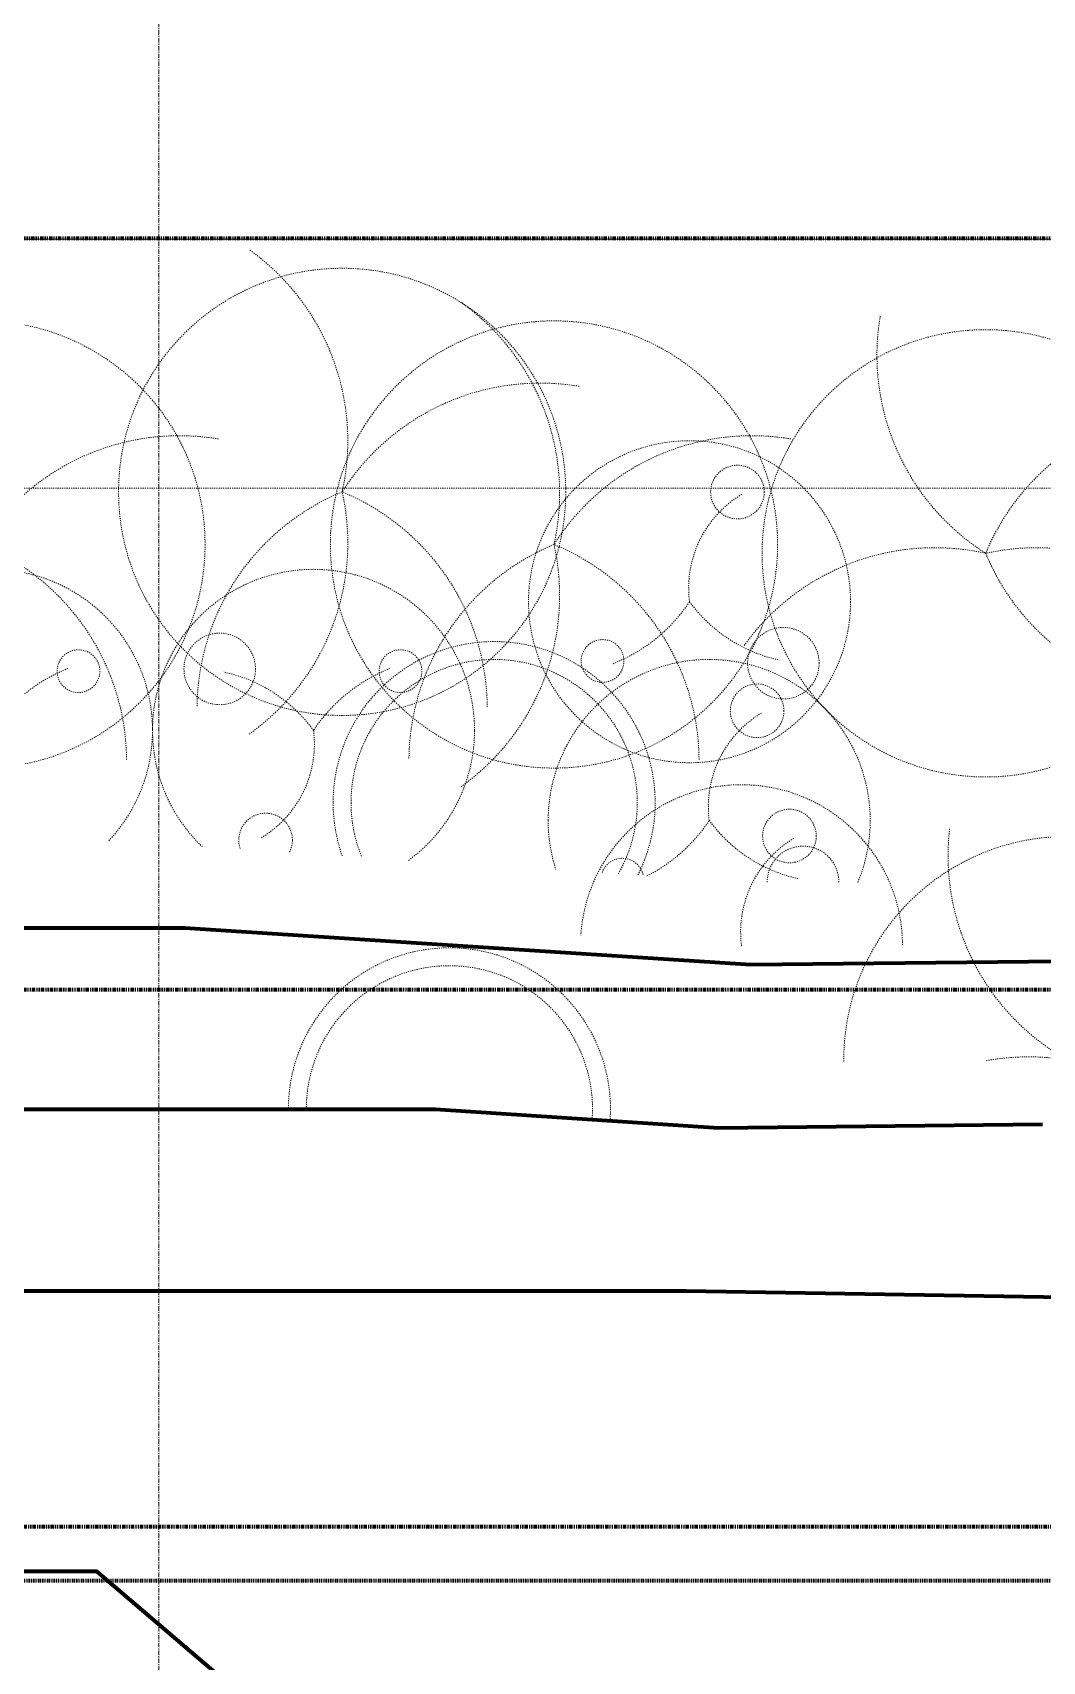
# Model space of a CAD drawing. Header units: inches. Extents: x -4294 to -464, y 9706 to 12475.
# Drawn here: x -3495.4 to -3382.6, y 12109.6 to 12291.7 of the extents above; entities that cross this region are included whole.
import ezdxf

# ---------------------------------------------------------------- set-up
doc = ezdxf.new("R2010")
doc.units = ezdxf.units.IN
doc.header["$MEASUREMENT"] = 0
for name, pattern in [('Aligning Line 1_8_', [0.25, 0.125, -0.125]), ('Dash', [0.25, 0.125, -0.125]), ('Dash 1_16_', [0.125, 0.0625, -0.0625]), ('Double Dash 3_8_', [1, 0.375, -0.125, 0.125, -0.125, 0.125, -0.125]), ('Grid Line 1_2_', [0.875, 0.5, -0.125, 0.125, -0.125])]:
    doc.linetypes.add(name, pattern=pattern)
for name, color, linetype, lineweight in [('0-1', 7, 'Continuous', 5), ('0-4', 7, 'Continuous', 9), ('0-6', 147, 'Aligning Line 1_8_', 9), ('A-DETL-GENF-HDLN-1', 9, 'Dash', 9), ('C-PROP-LINE-1', 170, 'Double Dash 3_8_', 140), ('C-PROP-LINE-2', 91, 'Dash 1_16_', 140), ('C-TOPO', 7, 'Continuous', 9), ('C-TOPO-MAJR-1', 130, 'Continuous', 70), ('G-ANNO-SYMB-1', 147, 'Aligning Line 1_8_', 9), ('S-GRID-1', 1, 'Grid Line 1_2_', 9)]:
    doc.layers.add(name, color=color, linetype=linetype, lineweight=lineweight)

# ---------------------------------------------------------------- blocks, each defined once
blk = doc.blocks.new('CTR - 1st Phase - Unit Layouts_rvt-1-FLOOR PLAN - 1ST FLOOR')
at = {"layer": 'G-ANNO-SYMB-1'}
blk.add_line((-1813.52, 12240.75), (-4009.53, 12240.75), dxfattribs=at)
blk = doc.blocks.new('fountain grass 26747 - fountain grass 26747-V97-FLOOR PLAN - 1ST FLOOR')
at = {"layer": 'A-DETL-GENF-HDLN-1'}
blk.add_circle((0, 0), 25, dxfattribs=at)
for centre, start, end in [((-25.61, 5.7), 347.4534, 54.5466), ((22.14, -14.08), 80.4534, 147.5466), ((10.02, -24.25), 112.4534, 179.5466), ((-25.61, -5.7), 305.4534, 12.5466), ((-10.02, -24.25), 0.4534, 67.5466)]:
    blk.add_arc(centre, 26.24, start, end, dxfattribs=at)
blk = doc.blocks.new('yew 26768 - yew 26768-V107-FLOOR PLAN - 1ST FLOOR')
at = {"layer": 'A-DETL-GENF-HDLN-1'}
for radius, start, end in [(18, 176.2796, 359.6274), (16, 176.2818, 359.5803)]:
    blk.add_arc((0, 0), radius, start, end, dxfattribs=at)
blk = doc.blocks.new('fountain grass 26746 - fountain grass 26746-V108-FLOOR PLAN - 1ST FLOOR')
at = {"layer": 'A-DETL-GENF-HDLN-1'}
for centre, radius, start, end in [((0, 0), 25, 179.8641, 273), ((4.35, 25.88), 26.24, 260.4534, 280.459), ((0, 0), 25, 273, 0.6403), ((-24.74, 8.74), 26.24, 273.4534, 340.5466), ((-7.03, 25.28), 26.24, 255.8407, 285.5466), ((-12.9, -22.85), 26.24, 353.4534, 60.5466)]:
    blk.add_arc(centre, radius, start, end, dxfattribs=at)
blk = doc.blocks.new('lupin 26755 - lupin 26755-V109-FLOOR PLAN - 1ST FLOOR')
at = {"layer": 'A-DETL-GENF-HDLN-1'}
blk.add_circle((-5.36, -12.26), 3, dxfattribs=at)
for centre, radius, start, end in [((0, 0), 18, 157.3757, 360), ((-10.49, 6.87), 4, 179.5427, 1.8733), ((-13.57, -9.88), 16.78, 36.0514, 77.9486), ((15.36, -10.23), 18.46, 117.0834, 146.3337), ((9.72, 6.62), 2.39, 193.5745, 341), ((0, 0), 18, 360, 17.7837), ((-12.13, -1.52), 12.23, 300.9755, 7.1395)]:
    blk.add_arc(centre, radius, start, end, dxfattribs=at)
blk = doc.blocks.new('lupin 26755 - lupin 26755-V110-FLOOR PLAN - 1ST FLOOR')
at = {"layer": 'A-DETL-GENF-HDLN-1'}
blk.add_circle((-5.36, -12.26), 3, dxfattribs=at)
for centre, radius, start, end in [((0, 0), 18, 180.2781, 356.2629), ((-12.13, -1.52), 12.23, 300.9755, 7.1395)]:
    blk.add_arc(centre, radius, start, end, dxfattribs=at)
blk = doc.blocks.new('lupin 26755 - lupin 26755-1276655-FLOOR PLAN - 1ST FLOOR')
at = {"layer": 'A-DETL-GENF-HDLN-1'}
for centre, radius in [((0, 0), 18), ((-10.49, 6.87), 4), ((9.72, 6.62), 2.39), ((-5.36, -12.26), 3)]:
    blk.add_circle(centre, radius, dxfattribs=at)
for centre, radius, start, end in [((-13.57, -9.88), 16.78, 36.0514, 77.9486), ((15.36, -10.23), 18.46, 111.6663, 146.3337), ((-12.13, -1.52), 12.23, 300.9755, 7.1395)]:
    blk.add_arc(centre, radius, start, end, dxfattribs=at)
blk = doc.blocks.new('yew 26768 - yew 26768-V111-FLOOR PLAN - 1ST FLOOR')
at = {"layer": 'A-DETL-GENF-HDLN-1'}
for radius, start, end in [(18, 153.2831, 360), (16, 150.2129, 360), (16, 360, 22.3476), (18, 360, 19.2735)]:
    blk.add_arc((0, 0), radius, start, end, dxfattribs=at)
blk = doc.blocks.new('lupin 26755 - lupin 26755-V119-FLOOR PLAN - 1ST FLOOR')
at = {"layer": 'A-DETL-GENF-HDLN-1'}
for centre, radius in [((-10.49, 6.87), 4), ((9.72, 6.62), 2.39)]:
    blk.add_circle(centre, radius, dxfattribs=at)
for centre, radius, start, end in [((0, 0), 18, 360, 217.2905), ((-13.57, -9.88), 16.78, 36.0514, 77.9486), ((15.36, -10.23), 18.46, 111.6663, 146.3337), ((-12.13, -1.52), 12.23, 306.3964, 7.1395), ((0, 0), 18, 316.7279, 360), ((-5.36, -12.26), 3, 16.8564, 157.7749)]:
    blk.add_arc(centre, radius, start, end, dxfattribs=at)
blk = doc.blocks.new('lupin 26755 - lupin 26755-V120-FLOOR PLAN - 1ST FLOOR')
at = {"layer": 'A-DETL-GENF-HDLN-1'}
for centre, radius in [((-10.49, 6.87), 4), ((9.72, 6.62), 2.39)]:
    blk.add_circle(centre, radius, dxfattribs=at)
for centre, radius, start, end in [((0, 0), 18, 360, 226.2917), ((-13.57, -9.88), 16.78, 36.0514, 77.9486), ((15.36, -10.23), 18.46, 111.6663, 146.3337), ((-12.13, -1.52), 12.23, 300.9755, 7.1395), ((0, 0), 18, 306.1762, 360), ((-5.36, -12.26), 3, 360, 199.5998), ((-5.36, -12.26), 3, 333.385, 360)]:
    blk.add_arc(centre, radius, start, end, dxfattribs=at)
blk = doc.blocks.new('CTR  - Topography_rvt-1-FLOOR PLAN - 1ST FLOOR')
at = {"layer": 'C-TOPO'}
for p, q in [((-3448.22, 12268.59), (-3506.63, 12268.59)), ((-3448.22, 12268.59), (-3506.63, 12268.59)), ((-3396.59, 12268.59), (-3448.22, 12268.59)), ((-3396.59, 12268.59), (-3448.22, 12268.59)), ((-3339.79, 12268.59), (-3396.59, 12268.59)), ((-3339.79, 12268.59), (-3396.59, 12268.59))]:
    blk.add_line(p, q, dxfattribs=at)
at = {"layer": 'C-TOPO-MAJR-1'}
blk.add_line((-3422.39, 12151.03), (-3301.14, 12148.99), dxfattribs=at)
at = {"layer": 'C-TOPO-MAJR-1', "flags": 128}
for points in [[(-3571.89, 12194.98), (-3503.09, 12191.61), (-3478.43, 12191.61), (-3415.15, 12187.49), (-3342.73, 12188.29)], [(-3558.78, 12173.01), (-3524.39, 12171.32), (-3450.41, 12171.32)], [(-3450.41, 12171.32), (-3418.77, 12169.26), (-3382.56, 12169.66)], [(-3597.81, 12151.04), (-3545.68, 12151.03), (-3422.39, 12151.03)], [(-3452.02, 12088.69), (-3488.28, 12119.65), (-3555.37, 12119.65), (-3583.74, 12119.66), (-3590.62, 12119.66), (-3593.53, 12119.66)]]:
    blk.add_lwpolyline(points, dxfattribs=at)
at = {"layer": '0-4'}
for name, p in [('fountain grass 26747 - fountain grass 26747-V97-FLOOR PLAN - 1ST FLOOR', (-3460.84, 12240.33)), ('fountain grass 26747 - fountain grass 26747-V97-FLOOR PLAN - 1ST FLOOR', (-3501.16, 12234.45)), ('fountain grass 26747 - fountain grass 26747-V97-FLOOR PLAN - 1ST FLOOR', (-3437.16, 12234.45)), ('lupin 26755 - lupin 26755-V119-FLOOR PLAN - 1ST FLOOR', (-3500.04, 12213.67)), ('lupin 26755 - lupin 26755-V120-FLOOR PLAN - 1ST FLOOR', (-3464.04, 12213.67))]:
    blk.add_blockref(name, p, dxfattribs=at)
for name, p, rotation in [('fountain grass 26747 - fountain grass 26747-V97-FLOOR PLAN - 1ST FLOOR', (-3388.9, 12233.46), 89.99999999999982), ('lupin 26755 - lupin 26755-1276655-FLOOR PLAN - 1ST FLOOR', (-3422.01, 12228.05), 180), ('yew 26768 - yew 26768-V111-FLOOR PLAN - 1ST FLOOR', (-3443.85, 12205.6), 180), ('lupin 26755 - lupin 26755-V109-FLOOR PLAN - 1ST FLOOR', (-3419.81, 12203.6), 180), ('lupin 26755 - lupin 26755-V110-FLOOR PLAN - 1ST FLOOR', (-3416.2, 12189.6), 180), ('fountain grass 26746 - fountain grass 26746-V108-FLOOR PLAN - 1ST FLOOR', (-3379.77, 12176.82), 180), ('yew 26768 - yew 26768-V107-FLOOR PLAN - 1ST FLOOR', (-3448.85, 12171.37), 180)]:
    blk.add_blockref(name, p, dxfattribs=dict(at, rotation=rotation))
blk = doc.blocks.new('Family - ___-1878357-FLOOR PLAN - 1ST FLOOR')
at = {"layer": 'C-PROP-LINE-1'}
for p, q in [((-3989.61, 12268.69), (-629.56, 12268.69)), ((-3929.52, 12184.69), (-712.51, 12184.69)), ((-3869.45, 12124.69), (-747.76, 12124.69))]:
    blk.add_line(p, q, dxfattribs=at)
blk = doc.blocks.new('CTR - 1st Phase - Shell_rvt-1-FLOOR PLAN - 1ST FLOOR')
at = {"layer": 'S-GRID-1'}
blk.add_line((-3481.32, 9836.18), (-3481.32, 12413.74), dxfattribs=at)
at = {"layer": '0-6'}
blk.add_blockref('Family - ___-1878357-FLOOR PLAN - 1ST FLOOR', (0, 0), dxfattribs=at)
blk = doc.blocks.new('Family - ___-1870007-FLOOR PLAN - 1ST FLOOR')
at = {"layer": 'C-PROP-LINE-2'}
blk.add_line((-2637.92, 12118.59), (-3860.72, 12118.59), dxfattribs=at)

msp = doc.modelspace()

# ---------------------------------------------------------------- block references
at = {"layer": '0-1'}
for name in ['CTR - 1st Phase - Shell_rvt-1-FLOOR PLAN - 1ST FLOOR', 'CTR  - Topography_rvt-1-FLOOR PLAN - 1ST FLOOR', 'CTR - 1st Phase - Unit Layouts_rvt-1-FLOOR PLAN - 1ST FLOOR']:
    msp.add_blockref(name, (0, 0), dxfattribs=at)
at = {"layer": 'C-PROP-LINE-2'}
msp.add_blockref('Family - ___-1870007-FLOOR PLAN - 1ST FLOOR', (0, 0), dxfattribs=at)

doc.saveas('drawing.dxf')
